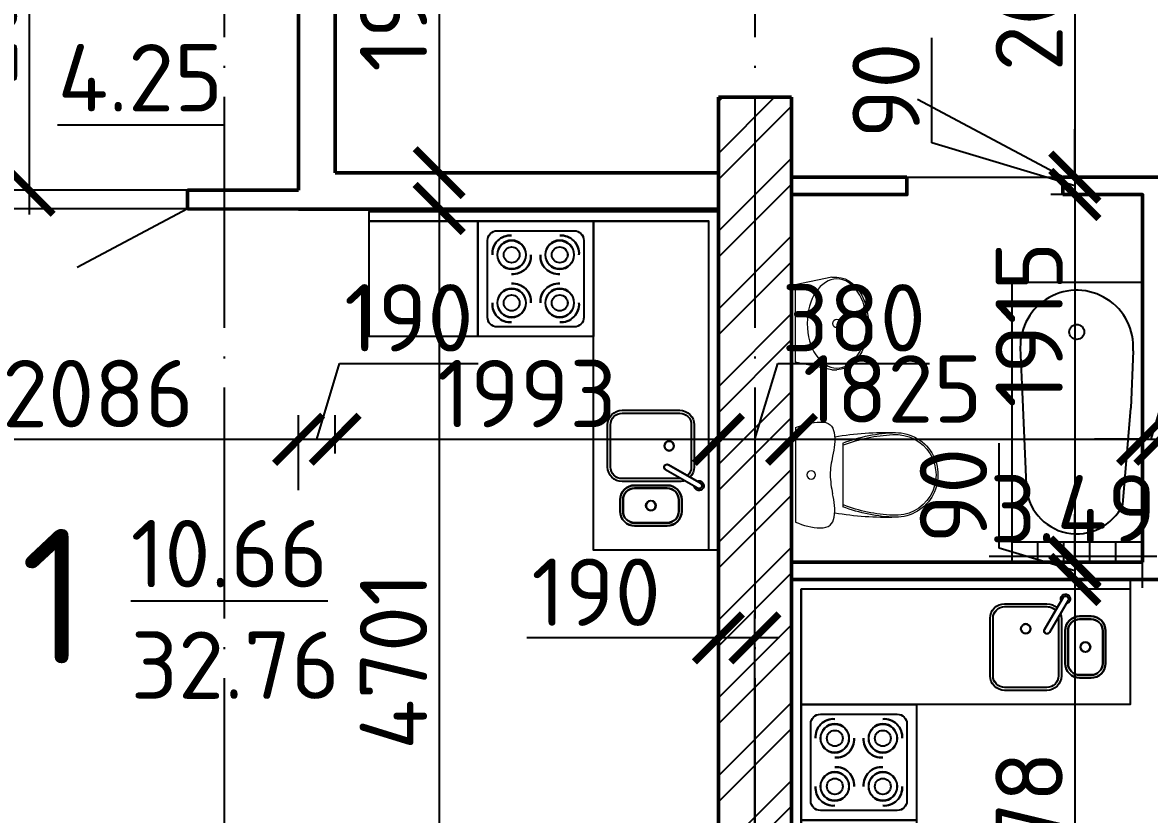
# Model space of a CAD drawing. Header units: millimetres. Extents: x -121275 to -95372, y 16759 to 40426.
# Drawn here: x -118005.8 to -117947.2, y 39368.8 to 39410 of the extents above; entities that cross this region are included whole.
import ezdxf

# ---------------------------------------------------------------- set-up
doc = ezdxf.new("R2010")
doc.units = ezdxf.units.MM
doc.header["$LTSCALE"] = 0.5
doc.linetypes.add('ACAD_ISO04W100', pattern=[30, 24, -3, 0, -3])
for name, color, linetype in [('kuhnja', 190, 'Continuous'), ('оси', 7, 'ACAD_ISO04W100'), ('размеры', 7, 'Continuous'), ('тонкие', 7, 'Continuous')]:
    doc.layers.add(name, color=color, linetype=linetype)
for name, color, linetype, lineweight in [('построения', 6, 'Continuous', 25), ('Сантехника', 255, 'Continuous', 15), ('ТОЛСТЫЕ3', 7, 'Continuous', 50), ('ТОНКИЕе', 7, 'Continuous', 25)]:
    doc.layers.add(name, color=color, linetype=linetype, lineweight=lineweight)
doc.styles.add('Наклонный', font='isocpeur.ttf', dxfattribs={"height": 3.5})
doc.dimstyles.new('СТРОИТЕЛЬНЫЙ', dxfattribs={"dimtxt": 3.5, "dimasz": 2.5, "dimexe": 1.25, "dimexo": 0.625, "dimtad": 1, "dimdec": 0, "dimlfac": 100, "dimdsep": 46, "dimtxsty": 'Наклонный', "dimblk1": 'ARCHTICK', "dimblk2": 'ARCHTICK', "dimsah": 1, "dimcen": 0, "dimdle": 1.25, "dimadec": 0, "dimazin": 0, "dimtfac": 0.75, "dimtdec": 0, "dimtmove": 0, "dimatfit": 3, "dimldrblk": 'ARCHTICK', "dimfxl": 1, "dimtolj": 1, "dimtzin": 0, "dimarcsym": 0})

# ---------------------------------------------------------------- blocks, each defined once
blk = doc.blocks.new('_ArchTick')
at = {"color": 0, "linetype": 'ByBlock', "const_width": 0.15}
blk.add_lwpolyline([(-0.5, -0.5), (0.5, 0.5)], dxfattribs=at)
blk = doc.blocks.new('*D940')
at = {"layer": 'Defpoints', "color": 0, "transparency": 16777216}
for p in [(-117843.387, 39369.834), (-117967.687, 39368.634), (-117843.387, 39325.391)]:
    blk.add_point(p, dxfattribs=at)
at = {"layer": 'размеры', "color": 0, "lineweight": -2, "transparency": 16777216}
for p, q in [((-117843.387, 39369.209), (-117843.387, 39324.141)), ((-117967.687, 39368.009), (-117967.687, 39324.141)), ((-117968.937, 39325.391), (-117842.137, 39325.391))]:
    blk.add_line(p, q, dxfattribs=at)
at = {"layer": 'размеры', "color": 0, "lineweight": -2, "transparency": 16777216, "xscale": 2.5, "yscale": 2.5, "zscale": 2.5, "rotation": 180}
blk.add_blockref('_ArchTick', (-117967.687, 39325.391), dxfattribs=at)
at = {"layer": 'размеры', "color": 0, "lineweight": -2, "transparency": 16777216, "xscale": 2.5, "yscale": 2.5, "zscale": 2.5}
blk.add_blockref('_ArchTick', (-117843.387, 39325.391), dxfattribs=at)
at = {"layer": 'размеры', "color": 0, "transparency": 16777216, "insert": (-117905.537, 39327.766), "char_height": 3.5, "attachment_point": 5, "style": 'Наклонный'}
blk.add_mtext('\\A1;12430', dxfattribs=at)
blk = doc.blocks.new('*D977')
at = {"layer": 'Defpoints', "color": 0, "transparency": 16777216}
for p in [(-117969.587, 39387.699), (-117969.587, 39378.012), (-117967.687, 39352.025)]:
    blk.add_point(p, dxfattribs=at)
at = {"layer": 'размеры', "color": 0, "lineweight": -2, "transparency": 16777216}
for p, q in [((-117969.587, 39387.074), (-117969.587, 39376.762)), ((-117967.687, 39352.65), (-117967.687, 39379.262)), ((-117969.587, 39378.012), (-117979.546, 39378.012)), ((-117966.437, 39378.012), (-117969.587, 39378.012))]:
    blk.add_line(p, q, dxfattribs=at)
at = {"layer": 'размеры', "color": 0, "lineweight": -2, "transparency": 16777216, "xscale": 2.5, "yscale": 2.5, "zscale": 2.5, "rotation": 180}
blk.add_blockref('_ArchTick', (-117969.587, 39378.012), dxfattribs=at)
at = {"layer": 'размеры', "color": 0, "lineweight": -2, "transparency": 16777216, "xscale": 2.5, "yscale": 2.5, "zscale": 2.5}
blk.add_blockref('_ArchTick', (-117967.687, 39378.012), dxfattribs=at)
at = {"layer": 'размеры', "color": 0, "transparency": 16777216, "insert": (-117975.946, 39380.387), "char_height": 3.5, "attachment_point": 5, "style": 'Наклонный'}
blk.add_mtext('\\A1;190', dxfattribs=at)
blk = doc.blocks.new('A$C010B7E6C')
at = {"layer": 'Сантехника'}
for p, q in [((738.7, 520.7), (738.7, 29.3)), ((493.7, 440.5), (493.7, 109.6))]:
    blk.add_line(p, q, dxfattribs=at)
blk.add_circle((657.8, 275), 21.7, dxfattribs=at)
for centre, radius, start, end in [((218.7, 275), 220, 85.79897, 274.20103), ((218.7, 275), 210, 85.79897, 274.20103), ((266.3, -1145.5), 1641.2, 80.55729, 91.66188), ((196.2, -339.2), 834.5, 69.11151, 88.45313), ((196.1, -339.3), 824.6, 69.11242, 87.36208), ((196.1, 889.3), 824.6, 272.63792, 290.88758), ((196.2, 889.2), 834.5, 271.54687, 290.88849), ((266.3, 1695.5), 1641.2, 268.33812, 279.44271)]:
    blk.add_arc(centre, radius, start, end, dxfattribs=at)
for points in [[(738.7, 520.7), (608.7, 550), (558.7, 536.1), (538.7, 495), (546.7, 372.7)], [(546.7, 372.7), (558.7, 275), (546.5, 177.3)], [(738.7, 29.3), (608.7, 0), (558.7, 14), (538.7, 55), (546.5, 177.3)]]:
    blk.add_spline(points, degree=3, dxfattribs=at)
blk = doc.blocks.new('A$C456D3840')
at = {"layer": 'Сантехника'}
for p, q in [((189.3, 480), (162.4, 480)), ((189.3, 480), (379.3, 440.1)), ((379.3, 39.9), (379.3, 440.1)), ((189.3, 0), (162.4, 0)), ((189.3, 0), (379.3, 39.9))]:
    blk.add_line(p, q, dxfattribs=at)
blk.add_circle((162.4, 240), 21.7, dxfattribs=at)
at = {"layer": 'Сантехника', "extrusion": (0, 0, -1)}
blk.add_ellipse((162.4, 240), major_axis=(0, -240), ratio=0.679586, start_param=0, end_param=3.141593, dxfattribs=at)
blk.add_ellipse((162.4, 240), major_axis=(0, -231.3), ratio=0.667472, dxfattribs=at)
blk = doc.blocks.new('16')
at = {"layer": 'kuhnja', "color": 6, "linetype": 'Continuous'}
for p, q in [((1575830.7, -196148.4), (1574070.6, -196148.4)), ((1574070.6, -196148.4), (1574070.6, -196798.4)), ((1574070.6, -196198.4), (1575780.7, -196198.4)), ((1575780.7, -197964.6), (1575780.7, -196198.4)), ((1575830.7, -197964.6), (1575830.7, -196148.4)), ((1574070.6, -196798.4), (1575180.7, -196798.4)), ((1575180.7, -196798.4), (1575180.7, -197964.6)), ((1575180.7, -197964.6), (1575830.7, -197964.6))]:
    blk.add_line(p, q, dxfattribs=at)
at = {"layer": 'kuhnja', "color": 6}
for p, q in [((1574393.2, -196256.9), (1574489.2, -196423.2)), ((1574419.2, -196241.9), (1574515.2, -196408.2))]:
    blk.add_line(p, q, dxfattribs=at)
at = {"layer": 'kuhnja', "color": 6, "ltscale": 600}
for p, q in [((1575180.7, -196798.4), (1575180.7, -197398.4)), ((1575780.7, -196798.4), (1575180.7, -196798.4)), ((1575780.7, -197398.4), (1575780.7, -196798.4)), ((1575230.7, -196898.4), (1575230.7, -197298.4)), ((1575680.7, -196848.4), (1575280.7, -196848.4)), ((1575730.7, -197298.4), (1575730.7, -196898.4)), ((1575280.7, -197348.4), (1575680.7, -197348.4)), ((1575180.7, -197398.4), (1575780.7, -197398.4))]:
    blk.add_line(p, q, dxfattribs=at)
at = {"layer": 'kuhnja', "color": 6}
for points in [[(1574502.9, -196724.4), (1574722.9, -196724.4, 0.414214), (1574797.9, -196649.4), (1574797.9, -196349.4, 0.414214), (1574722.9, -196274.4), (1574502.9, -196274.4, 0.19677), (1574450.3, -196295.9)], [(1574502.9, -196709.4), (1574722.9, -196709.4, 0.414214), (1574782.9, -196649.4), (1574782.9, -196349.4, 0.414214), (1574722.9, -196289.4), (1574502.9, -196289.4, 0.213804), (1574458.2, -196309.5)], [(1574432.2, -196324.5, 0.084828), (1574427.9, -196349.4), (1574427.9, -196649.4, 0.414214), (1574502.9, -196724.4)], [(1574443.2, -196343.6, 0.024245), (1574442.9, -196349.4), (1574442.9, -196649.4, 0.414214), (1574502.9, -196709.4)]]:
    blk.add_lwpolyline(points, format="xyb", dxfattribs=at)
for points in [[(1574272.9, -196339.4), (1574332.9, -196339.4, -0.414214), (1574407.9, -196414.4), (1574407.9, -196584.4, -0.414214), (1574332.9, -196659.4), (1574272.9, -196659.4, -0.414214), (1574197.9, -196584.4), (1574197.9, -196414.4, -0.414214)], [(1574272.9, -196354.4), (1574332.9, -196354.4, -0.414214), (1574392.9, -196414.4), (1574392.9, -196584.4, -0.414214), (1574332.9, -196644.4), (1574272.9, -196644.4, -0.414214), (1574212.9, -196584.4), (1574212.9, -196414.4, -0.414214)]]:
    blk.add_lwpolyline(points, format="xyb", close=True, dxfattribs=at)
for centre in [(1574612.9, -196404.4), (1574302.9, -196499.4)]:
    blk.add_circle(centre, 25, dxfattribs=at)
at = {"layer": 'kuhnja', "color": 6, "ltscale": 600}
for centre in [(1575355.7, -196973.4), (1575605.7, -196973.4), (1575355.7, -197223.4), (1575605.7, -197223.4)]:
    blk.add_circle(centre, 75, dxfattribs=at)
at = {"layer": 'kuhnja', "color": 6}
for centre, radius, start, end in [((1574406.2, -196249.4), 25, 336.8699, 263.1301), ((1574406.2, -196249.4), 15, 30, 210), ((1574502.2, -196415.7), 15, 210, 30)]:
    blk.add_arc(centre, radius, start, end, dxfattribs=at)
at = {"layer": 'kuhnja', "color": 6, "ltscale": 600}
for centre, radius, start, end in [((1575280.7, -196898.4), 50, 90, 180), ((1575348.4, -196966.1), 93, 85.49745, 184.50255), ((1575355.7, -196973.4), 73.8, 0, 180), ((1575605.7, -196973.4), 73.8, 0, 180), ((1575613, -196966.1), 93, 355.49745, 94.50255), ((1575680.7, -196898.4), 50, 0, 90), ((1575355.7, -196973.4), 41.3, 0, 180), ((1575605.7, -196973.4), 41.3, 0, 180), ((1575355.7, -196973.4), 73.8, 180, 0), ((1575355.7, -196973.4), 41.3, 180, 0), ((1575363, -196980.7), 93, 265.49745, 4.50255), ((1575598.4, -196980.7), 93, 175.49745, 274.50255), ((1575605.7, -196973.4), 73.8, 180, 0), ((1575605.7, -196973.4), 41.3, 180, 0), ((1575363, -197216.1), 93, 355.49745, 94.50255), ((1575598.4, -197216.1), 93, 85.49745, 184.50255), ((1575355.7, -197223.4), 73.8, 0, 180), ((1575355.7, -197223.4), 41.3, 0, 180), ((1575605.7, -197223.4), 73.8, 0, 180), ((1575605.7, -197223.4), 41.3, 0, 180), ((1575348.4, -197230.7), 93, 175.49745, 274.50255), ((1575355.7, -197223.4), 73.8, 180, 0), ((1575355.7, -197223.4), 41.3, 180, 0), ((1575605.7, -197223.4), 73.8, 180, 0), ((1575605.7, -197223.4), 41.3, 180, 0), ((1575613, -197230.7), 93, 265.49745, 4.50255), ((1575280.7, -197298.4), 50, 180, 270), ((1575680.7, -197298.4), 50, 270, 0)]:
    blk.add_arc(centre, radius, start, end, dxfattribs=at)
blk = doc.blocks.new('*D960')
at = {"layer": 'Defpoints', "color": 0, "transparency": 16777216}
for p in [(-117991.413, 39388.329), (-117991.413, 39386.97), (-118012.273, 39386.054)]:
    blk.add_point(p, dxfattribs=at)
at = {"layer": 'размеры', "color": 0, "lineweight": -2, "transparency": 16777216}
for p, q in [((-118012.273, 39386.679), (-118012.273, 39389.579)), ((-117991.413, 39387.595), (-117991.413, 39389.579)), ((-118013.523, 39388.329), (-117990.163, 39388.329))]:
    blk.add_line(p, q, dxfattribs=at)
at = {"layer": 'размеры', "color": 0, "lineweight": -2, "transparency": 16777216, "xscale": 2.5, "yscale": 2.5, "zscale": 2.5, "rotation": 180}
blk.add_blockref('_ArchTick', (-118012.273, 39388.329), dxfattribs=at)
at = {"layer": 'размеры', "color": 0, "lineweight": -2, "transparency": 16777216, "xscale": 2.5, "yscale": 2.5, "zscale": 2.5}
blk.add_blockref('_ArchTick', (-117991.413, 39388.329), dxfattribs=at)
at = {"layer": 'размеры', "color": 0, "transparency": 16777216, "insert": (-118001.843, 39390.704), "char_height": 3.5, "attachment_point": 5, "style": 'Наклонный'}
blk.add_mtext('\\A1;2086', dxfattribs=at)
blk = doc.blocks.new('*D961')
at = {"layer": 'Defpoints', "color": 0, "transparency": 16777216}
for p in [(-117989.513, 39388.329), (-117989.513, 39386.97), (-117991.413, 39385.07)]:
    blk.add_point(p, dxfattribs=at)
at = {"layer": 'размеры', "color": 0, "lineweight": -2, "transparency": 16777216}
for p, q in [((-117990.463, 39388.329), (-117989.282, 39392.266)), ((-117989.282, 39392.266), (-117982.082, 39392.266)), ((-117991.413, 39385.695), (-117991.413, 39389.579)), ((-117989.513, 39387.595), (-117989.513, 39389.579)), ((-117992.663, 39388.329), (-117988.263, 39388.329))]:
    blk.add_line(p, q, dxfattribs=at)
at = {"layer": 'размеры', "color": 0, "lineweight": -2, "transparency": 16777216, "xscale": 2.5, "yscale": 2.5, "zscale": 2.5, "rotation": 180}
blk.add_blockref('_ArchTick', (-117991.413, 39388.329), dxfattribs=at)
at = {"layer": 'размеры', "color": 0, "lineweight": -2, "transparency": 16777216, "xscale": 2.5, "yscale": 2.5, "zscale": 2.5}
blk.add_blockref('_ArchTick', (-117989.513, 39388.329), dxfattribs=at)
at = {"layer": 'размеры', "color": 0, "transparency": 16777216, "insert": (-117985.682, 39394.641), "char_height": 3.5, "attachment_point": 5, "style": 'Наклонный'}
blk.add_mtext('\\A1;190', dxfattribs=at)
blk = doc.blocks.new('*D962')
at = {"layer": 'Defpoints', "color": 0, "transparency": 16777216}
for p in [(-117969.587, 39388.329), (-117989.513, 39386.97), (-117969.587, 39386.97)]:
    blk.add_point(p, dxfattribs=at)
at = {"layer": 'размеры', "color": 0, "lineweight": -2, "transparency": 16777216}
for p, q in [((-117989.513, 39387.595), (-117989.513, 39389.579)), ((-117969.587, 39387.595), (-117969.587, 39389.579)), ((-117990.763, 39388.329), (-117968.337, 39388.329))]:
    blk.add_line(p, q, dxfattribs=at)
at = {"layer": 'размеры', "color": 0, "lineweight": -2, "transparency": 16777216, "xscale": 2.5, "yscale": 2.5, "zscale": 2.5, "rotation": 180}
blk.add_blockref('_ArchTick', (-117989.513, 39388.329), dxfattribs=at)
at = {"layer": 'размеры', "color": 0, "lineweight": -2, "transparency": 16777216, "xscale": 2.5, "yscale": 2.5, "zscale": 2.5}
blk.add_blockref('_ArchTick', (-117969.587, 39388.329), dxfattribs=at)
at = {"layer": 'размеры', "color": 0, "transparency": 16777216, "insert": (-117979.55, 39390.704), "char_height": 3.5, "attachment_point": 5, "style": 'Наклонный'}
blk.add_mtext('\\A1;1993', dxfattribs=at)
blk = doc.blocks.new('*D1018')
at = {"layer": 'Defpoints', "color": 0, "transparency": 16777216}
for p in [(-117991.413, 39422.125), (-118005.416, 39401.264), (-117991.413, 39401.264)]:
    blk.add_point(p, dxfattribs=at)
at = {"layer": 'размеры', "color": 0, "lineweight": -2, "transparency": 16777216}
for p, q in [((-118005.416, 39423.375), (-118005.416, 39400.014)), ((-117992.038, 39422.125), (-118006.666, 39422.125)), ((-117992.038, 39401.264), (-118006.666, 39401.264))]:
    blk.add_line(p, q, dxfattribs=at)
at = {"layer": 'размеры', "color": 0, "lineweight": -2, "transparency": 16777216, "xscale": 2.5, "yscale": 2.5, "zscale": 2.5}
for p, rotation in [((-118005.416, 39422.125), 90), ((-118005.416, 39401.264), 270)]:
    blk.add_blockref('_ArchTick', p, dxfattribs=dict(at, rotation=rotation))
at = {"layer": 'размеры', "color": 0, "transparency": 16777216, "insert": (-118007.791, 39411.694), "char_height": 3.5, "attachment_point": 5, "rotation": 90, "style": 'Наклонный'}
blk.add_mtext('\\A1;2086', dxfattribs=at)
blk = doc.blocks.new('*D966')
at = {"layer": 'Defpoints', "color": 0, "transparency": 16777216}
for p in [(-118011.225, 39400.316), (-118011.225, 39353.305), (-117984.104, 39353.305)]:
    blk.add_point(p, dxfattribs=at)
at = {"layer": 'размеры', "color": 0, "lineweight": -2, "transparency": 16777216}
for p, q in [((-117984.104, 39401.566), (-117984.104, 39352.055)), ((-118010.6, 39400.316), (-117982.854, 39400.316)), ((-118010.6, 39353.305), (-117982.854, 39353.305))]:
    blk.add_line(p, q, dxfattribs=at)
at = {"layer": 'размеры', "color": 0, "lineweight": -2, "transparency": 16777216, "xscale": 2.5, "yscale": 2.5, "zscale": 2.5}
for p, rotation in [((-117984.104, 39400.316), 90), ((-117984.104, 39353.305), 270)]:
    blk.add_blockref('_ArchTick', p, dxfattribs=dict(at, rotation=rotation))
at = {"layer": 'размеры', "color": 0, "transparency": 16777216, "insert": (-117986.479, 39376.81), "char_height": 3.5, "attachment_point": 5, "rotation": 90, "style": 'Наклонный'}
blk.add_mtext('\\A1;4701', dxfattribs=at)
blk = doc.blocks.new('*D967')
at = {"layer": 'Defpoints', "color": 0, "transparency": 16777216}
for p in [(-117978.709, 39422.125), (-117984.104, 39402.18), (-117978.709, 39402.18)]:
    blk.add_point(p, dxfattribs=at)
at = {"layer": 'размеры', "color": 0, "lineweight": -2, "transparency": 16777216}
for p, q in [((-117984.104, 39423.375), (-117984.104, 39400.93)), ((-117979.334, 39422.125), (-117985.354, 39422.125)), ((-117979.334, 39402.18), (-117985.354, 39402.18))]:
    blk.add_line(p, q, dxfattribs=at)
at = {"layer": 'размеры', "color": 0, "lineweight": -2, "transparency": 16777216, "xscale": 2.5, "yscale": 2.5, "zscale": 2.5}
for p, rotation in [((-117984.104, 39422.125), 90), ((-117984.104, 39402.18), 270)]:
    blk.add_blockref('_ArchTick', p, dxfattribs=dict(at, rotation=rotation))
at = {"layer": 'размеры', "color": 0, "transparency": 16777216, "insert": (-117986.479, 39412.152), "char_height": 3.5, "attachment_point": 5, "rotation": 90, "style": 'Наклонный'}
blk.add_mtext('\\A1;1995', dxfattribs=at)
blk = doc.blocks.new('*D1021')
at = {"layer": 'Defpoints', "color": 0, "transparency": 16777216}
for p in [(-117965.787, 39388.329), (-117969.587, 39386.97), (-117965.787, 39379.995)]:
    blk.add_point(p, dxfattribs=at)
at = {"layer": 'размеры', "color": 0, "lineweight": -2, "transparency": 16777216}
for p, q in [((-117967.687, 39388.329), (-117966.506, 39392.266)), ((-117966.506, 39392.266), (-117958.606, 39392.266)), ((-117969.587, 39387.595), (-117969.587, 39389.579)), ((-117965.787, 39380.62), (-117965.787, 39389.579)), ((-117970.837, 39388.329), (-117964.537, 39388.329))]:
    blk.add_line(p, q, dxfattribs=at)
at = {"layer": 'размеры', "color": 0, "lineweight": -2, "transparency": 16777216, "xscale": 2.5, "yscale": 2.5, "zscale": 2.5, "rotation": 180}
blk.add_blockref('_ArchTick', (-117969.587, 39388.329), dxfattribs=at)
at = {"layer": 'размеры', "color": 0, "lineweight": -2, "transparency": 16777216, "xscale": 2.5, "yscale": 2.5, "zscale": 2.5}
blk.add_blockref('_ArchTick', (-117965.787, 39388.329), dxfattribs=at)
at = {"layer": 'размеры', "color": 0, "transparency": 16777216, "insert": (-117962.556, 39394.641), "char_height": 3.5, "attachment_point": 5, "style": 'Наклонный'}
blk.add_mtext('\\A1;380', dxfattribs=at)
blk = doc.blocks.new('*D1022')
at = {"layer": 'Defpoints', "color": 0, "transparency": 16777216}
for p in [(-117947.536, 39388.329), (-117965.787, 39379.995), (-117947.536, 39379.995)]:
    blk.add_point(p, dxfattribs=at)
at = {"layer": 'размеры', "color": 0, "lineweight": -2, "transparency": 16777216}
for p, q in [((-117965.787, 39380.62), (-117965.787, 39389.579)), ((-117947.536, 39380.62), (-117947.536, 39389.579)), ((-117967.037, 39388.329), (-117946.286, 39388.329))]:
    blk.add_line(p, q, dxfattribs=at)
at = {"layer": 'размеры', "color": 0, "lineweight": -2, "transparency": 16777216, "xscale": 2.5, "yscale": 2.5, "zscale": 2.5, "rotation": 180}
blk.add_blockref('_ArchTick', (-117965.787, 39388.329), dxfattribs=at)
at = {"layer": 'размеры', "color": 0, "lineweight": -2, "transparency": 16777216, "xscale": 2.5, "yscale": 2.5, "zscale": 2.5}
blk.add_blockref('_ArchTick', (-117947.536, 39388.329), dxfattribs=at)
at = {"layer": 'размеры', "color": 0, "transparency": 16777216, "insert": (-117960.527, 39390.947), "char_height": 3.5, "attachment_point": 5, "style": 'Наклонный'}
blk.add_mtext('\\A1;1825', dxfattribs=at)
blk = doc.blocks.new('*D1023')
at = {"layer": 'Defpoints', "color": 0, "transparency": 16777216}
for p in [(-117946.636, 39388.329), (-117947.536, 39379.995), (-117946.636, 39379.995)]:
    blk.add_point(p, dxfattribs=at)
at = {"layer": 'размеры', "color": 0, "lineweight": -2, "transparency": 16777216}
for p, q in [((-117947.086, 39388.329), (-117945.905, 39392.266)), ((-117945.905, 39392.266), (-117940.455, 39392.266)), ((-117947.536, 39380.62), (-117947.536, 39389.579)), ((-117946.636, 39380.62), (-117946.636, 39389.579)), ((-117947.536, 39388.329), (-117950.036, 39388.329)), ((-117947.536, 39388.329), (-117946.636, 39388.329)), ((-117947.536, 39388.329), (-117946.636, 39388.329)), ((-117946.636, 39388.329), (-117944.136, 39388.329))]:
    blk.add_line(p, q, dxfattribs=at)
at = {"layer": 'размеры', "color": 0, "lineweight": -2, "transparency": 16777216, "xscale": 2.5, "yscale": 2.5, "zscale": 2.5}
blk.add_blockref('_ArchTick', (-117947.536, 39388.329), dxfattribs=at)
at = {"layer": 'размеры', "color": 0, "lineweight": -2, "transparency": 16777216, "xscale": 2.5, "yscale": 2.5, "zscale": 2.5, "rotation": 180}
blk.add_blockref('_ArchTick', (-117946.636, 39388.329), dxfattribs=at)
at = {"layer": 'размеры', "color": 0, "transparency": 16777216, "insert": (-117943.18, 39394.641), "char_height": 3.5, "attachment_point": 5, "style": 'Наклонный'}
blk.add_mtext('\\A1;90', dxfattribs=at)
blk = doc.blocks.new('*D1024')
at = {"layer": 'Defpoints', "color": 0, "transparency": 16777216}
for p in [(-117925.536, 39388.329), (-117946.636, 39379.946), (-117925.536, 39379.995)]:
    blk.add_point(p, dxfattribs=at)
at = {"layer": 'размеры', "color": 0, "lineweight": -2, "transparency": 16777216}
for p, q in [((-117946.636, 39380.571), (-117946.636, 39389.579)), ((-117925.536, 39380.62), (-117925.536, 39389.579)), ((-117947.886, 39388.329), (-117924.286, 39388.329))]:
    blk.add_line(p, q, dxfattribs=at)
at = {"layer": 'размеры', "color": 0, "lineweight": -2, "transparency": 16777216, "xscale": 2.5, "yscale": 2.5, "zscale": 2.5, "rotation": 180}
blk.add_blockref('_ArchTick', (-117946.636, 39388.329), dxfattribs=at)
at = {"layer": 'размеры', "color": 0, "lineweight": -2, "transparency": 16777216, "xscale": 2.5, "yscale": 2.5, "zscale": 2.5}
blk.add_blockref('_ArchTick', (-117925.536, 39388.329), dxfattribs=at)
at = {"layer": 'размеры', "color": 0, "transparency": 16777216, "insert": (-117936.086, 39390.704), "char_height": 3.5, "attachment_point": 5, "style": 'Наклонный'}
blk.add_mtext('\\A1;2110', dxfattribs=at)
blk = doc.blocks.new('*D1029')
at = {"layer": 'Defpoints', "color": 0, "transparency": 16777216}
for p in [(-117965.787, 39422.125), (-117965.787, 39401.947), (-117951.057, 39401.947)]:
    blk.add_point(p, dxfattribs=at)
at = {"layer": 'размеры', "color": 0, "lineweight": -2, "transparency": 16777216}
for p, q in [((-117951.057, 39423.375), (-117951.057, 39400.697)), ((-117965.162, 39422.125), (-117949.807, 39422.125)), ((-117965.162, 39401.947), (-117949.807, 39401.947))]:
    blk.add_line(p, q, dxfattribs=at)
at = {"layer": 'размеры', "color": 0, "lineweight": -2, "transparency": 16777216, "xscale": 2.5, "yscale": 2.5, "zscale": 2.5}
for p, rotation in [((-117951.057, 39422.125), 90), ((-117951.057, 39401.947), 270)]:
    blk.add_blockref('_ArchTick', p, dxfattribs=dict(at, rotation=rotation))
at = {"layer": 'размеры', "color": 0, "transparency": 16777216, "insert": (-117953.432, 39412.036), "char_height": 3.5, "attachment_point": 5, "rotation": 90, "style": 'Наклонный'}
blk.add_mtext('\\A1;2018', dxfattribs=at)
blk = doc.blocks.new('*D1030')
at = {"layer": 'Defpoints', "color": 0, "transparency": 16777216}
for p in [(-117965.787, 39401.947), (-117951.057, 39401.047), (-117951.057, 39401.047)]:
    blk.add_point(p, dxfattribs=at)
at = {"layer": 'размеры', "color": 0, "lineweight": -2, "transparency": 16777216}
for p, q in [((-117958.495, 39403.729), (-117958.495, 39409.179)), ((-117951.057, 39401.947), (-117951.057, 39404.447)), ((-117951.057, 39401.497), (-117958.495, 39403.729)), ((-117965.162, 39401.947), (-117949.807, 39401.947)), ((-117951.057, 39401.947), (-117951.057, 39401.047)), ((-117951.057, 39401.947), (-117951.057, 39401.047)), ((-117951.682, 39401.047), (-117952.307, 39401.047)), ((-117951.057, 39401.047), (-117951.057, 39398.547))]:
    blk.add_line(p, q, dxfattribs=at)
at = {"layer": 'размеры', "color": 0, "lineweight": -2, "transparency": 16777216, "xscale": 2.5, "yscale": 2.5, "zscale": 2.5}
for p, rotation in [((-117951.057, 39401.947), 270), ((-117951.057, 39401.047), 90)]:
    blk.add_blockref('_ArchTick', p, dxfattribs=dict(at, rotation=rotation))
at = {"layer": 'размеры', "color": 0, "transparency": 16777216, "insert": (-117960.87, 39406.454), "char_height": 3.5, "attachment_point": 5, "rotation": 90, "style": 'Наклонный'}
blk.add_mtext('\\A1;90', dxfattribs=at)
blk = doc.blocks.new('*D1031')
at = {"layer": 'Defpoints', "color": 0, "transparency": 16777216}
for p in [(-117951.057, 39401.047), (-117951.057, 39381.898), (-117950.957, 39381.898)]:
    blk.add_point(p, dxfattribs=at)
at = {"layer": 'размеры', "color": 0, "lineweight": -2, "transparency": 16777216}
for p, q in [((-117951.057, 39402.297), (-117951.057, 39380.648)), ((-117951.682, 39401.047), (-117952.307, 39401.047)), ((-117951.582, 39381.898), (-117952.307, 39381.898))]:
    blk.add_line(p, q, dxfattribs=at)
at = {"layer": 'размеры', "color": 0, "lineweight": -2, "transparency": 16777216, "xscale": 2.5, "yscale": 2.5, "zscale": 2.5}
for p, rotation in [((-117951.057, 39401.047), 90), ((-117951.057, 39381.898), 270)]:
    blk.add_blockref('_ArchTick', p, dxfattribs=dict(at, rotation=rotation))
at = {"layer": 'размеры', "color": 0, "transparency": 16777216, "insert": (-117953.432, 39394.284), "char_height": 3.5, "attachment_point": 5, "rotation": 90, "style": 'Наклонный'}
blk.add_mtext('\\A1;1915', dxfattribs=at)
blk = doc.blocks.new('*D1032')
at = {"layer": 'Defpoints', "color": 0, "transparency": 16777216}
for p in [(-117950.282, 39381.947), (-117951.057, 39381.047), (-117951.057, 39381.047)]:
    blk.add_point(p, dxfattribs=at)
at = {"layer": 'размеры', "color": 0, "lineweight": -2, "transparency": 16777216}
for p, q in [((-117954.995, 39382.679), (-117954.995, 39388.129)), ((-117951.057, 39381.947), (-117951.057, 39384.447)), ((-117951.057, 39381.497), (-117954.995, 39382.679)), ((-117950.907, 39381.947), (-117952.307, 39381.947)), ((-117951.057, 39381.947), (-117951.057, 39381.047)), ((-117951.057, 39381.947), (-117951.057, 39381.047)), ((-117951.682, 39381.047), (-117952.307, 39381.047)), ((-117951.057, 39381.047), (-117951.057, 39378.547))]:
    blk.add_line(p, q, dxfattribs=at)
at = {"layer": 'размеры', "color": 0, "lineweight": -2, "transparency": 16777216, "xscale": 2.5, "yscale": 2.5, "zscale": 2.5}
for p, rotation in [((-117951.057, 39381.947), 270), ((-117951.057, 39381.047), 90)]:
    blk.add_blockref('_ArchTick', p, dxfattribs=dict(at, rotation=rotation))
at = {"layer": 'размеры', "color": 0, "transparency": 16777216, "insert": (-117957.37, 39385.404), "char_height": 3.5, "attachment_point": 5, "rotation": 90, "style": 'Наклонный'}
blk.add_mtext('\\A1;90', dxfattribs=at)
blk = doc.blocks.new('*D1033')
at = {"layer": 'Defpoints', "color": 0, "transparency": 16777216}
for p in [(-117951.057, 39381.047), (-117951.057, 39353.264), (-117947.93, 39353.264)]:
    blk.add_point(p, dxfattribs=at)
at = {"layer": 'размеры', "color": 0, "lineweight": -2, "transparency": 16777216}
for p, q in [((-117951.057, 39382.297), (-117951.057, 39352.014)), ((-117951.682, 39381.047), (-117952.307, 39381.047)), ((-117948.555, 39353.264), (-117952.307, 39353.264))]:
    blk.add_line(p, q, dxfattribs=at)
at = {"layer": 'размеры', "color": 0, "lineweight": -2, "transparency": 16777216, "xscale": 2.5, "yscale": 2.5, "zscale": 2.5}
for p, rotation in [((-117951.057, 39381.047), 90), ((-117951.057, 39353.264), 270)]:
    blk.add_blockref('_ArchTick', p, dxfattribs=dict(at, rotation=rotation))
at = {"layer": 'размеры', "color": 0, "transparency": 16777216, "insert": (-117953.432, 39367.156), "char_height": 3.5, "attachment_point": 5, "rotation": 90, "style": 'Наклонный'}
blk.add_mtext('\\A1;2778', dxfattribs=at)

msp = doc.modelspace()

# ---------------------------------------------------------------- hatches: boundary and pattern name
at = {"layer": 'тонкие', "transparency": 33554687}
h = msp.add_hatch(dxfattribs=at)
h.set_pattern_fill('ANSI32', scale=0.3)
h.set_pattern_definition([(45, (2097.6295, 1014.2258), (-2.02055763, 2.02055763), []), (45, (2098.9765, 1014.2258), (-2.02055763, 2.02055763), [])])
h.paths.add_polyline_path([(-117869.143, 39352.025), (-117877.905, 39352.025), (-117877.905, 39349.425), (-117869.143, 39349.425)])
h.paths.add_polyline_path([(-117869.143, 39353.225), (-117872.424, 39353.225), (-117877.905, 39353.238), (-117877.905, 39352.025), (-117869.143, 39352.025)])
h.paths.add_polyline_path([(-117958.403, 39353.268), (-117965.787, 39353.271), (-117965.787, 39406.096), (-117967.687, 39406.096), (-117967.687, 39349.425), (-117958.403, 39349.43)])
h.paths.add_polyline_path([(-117967.687, 39406.096), (-117969.587, 39406.096), (-117969.587, 39353.272), (-117977.559, 39353.278), (-117977.559, 39349.425), (-117967.687, 39349.425)])
h.paths.add_polyline_path([(-117998.559, 39352.025), (-118014.787, 39352.025), (-118014.787, 39349.425), (-117998.559, 39349.425)])

# ---------------------------------------------------------------- linework, layer by layer
at = {"layer": 'оси', "color": 7}
for points in [[(-117995.287, 39542.025), (-117995.287, 39352.025)], [(-117967.687, 39542.025), (-117967.687, 39352.025)]]:
    msp.add_lwpolyline(points, dxfattribs=at)
at = {"layer": 'построения', "color": 7, "lineweight": 50}
for points in [[(-117969.587, 39406.096), (-117969.587, 39353.272)], [(-117965.787, 39353.272), (-117965.787, 39406.096)]]:
    msp.add_lwpolyline(points, dxfattribs=at)
at = {"layer": 'ТОЛСТЫЕ3', "color": 7}
for points in [[(-117965.787, 39406.096), (-117965.787, 39396.096)], [(-117965.787, 39401.947), (-117959.787, 39401.947)], [(-117965.787, 39401.947), (-117965.787, 39401.047), (-117959.787, 39401.047)], [(-117965.787, 39401.047), (-117959.787, 39401.047), (-117959.787, 39401.947)], [(-117951.687, 39401.947), (-117951.687, 39401.947), (-117951.687, 39401.047)], [(-117951.687, 39401.947), (-117946.636, 39401.947)], [(-117951.687, 39401.047), (-117947.536, 39401.047), (-117947.536, 39401.047), (-117947.536, 39381.947)], [(-117965.787, 39381.947), (-117947.536, 39381.947)], [(-117965.787, 39381.947), (-117965.787, 39381.047), (-117921.636, 39381.047)], [(-117947.536, 39381.947), (-117965.787, 39381.947)]]:
    msp.add_lwpolyline(points, dxfattribs=at)
at = {"layer": 'тонкие', "color": 7}
for p, q in [((-117947.582, 39396.478), (-117947.582, 39389.856)), ((-117948.026, 39392.929), (-117948.152, 39389.951)), ((-117953.799, 39390.799), (-117953.594, 39385.965)), ((-117948.569, 39384.937), (-117948.152, 39389.951)), ((-117947.582, 39382.978), (-117954.332, 39382.978)), ((-117952.982, 39381.898), (-117952.982, 39382.978)), ((-117951.632, 39381.898), (-117951.632, 39382.978)), ((-117950.282, 39381.898), (-117950.282, 39382.978)), ((-117948.932, 39381.898), (-117948.932, 39382.978))]:
    msp.add_line(p, q, dxfattribs=at)
msp.add_circle((-117950.957, 39393.909), 0.388, dxfattribs=at)
for centre, radius, start, end in [((-117950.957, 39393.133), 2.938, 356.00774, 181.04674), ((-117950.957, 39386.056), 2.638, 181.99613, 334.88084)]:
    msp.add_arc(centre, radius, start, end, dxfattribs=at)
at = {"layer": 'ТОНКИЕе', "color": 7, "lineweight": 50}
for points in [[(-117997.187, 39422.125), (-117991.413, 39422.125), (-117991.413, 39401.264)], [(-117989.513, 39402.18), (-117989.513, 39422.125)], [(-117965.787, 39406.096), (-117969.587, 39406.096)], [(-117989.513, 39402.18), (-117969.587, 39402.18)], [(-117991.413, 39401.264), (-117997.187, 39401.264)], [(-117997.187, 39400.307), (-117997.187, 39401.264)], [(-117997.187, 39400.307), (-117991.413, 39400.28), (-117989.513, 39400.28)], [(-117991.413, 39400.28), (-117991.413, 39400.28), (-117969.587, 39400.28)]]:
    msp.add_lwpolyline(points, dxfattribs=at)
at = {"layer": 'ТОНКИЕе', "color": 7}
for points in [[(-117959.231, 39406.006), (-117951.594, 39401.922)], [(-117997.187, 39400.307), (-118002.918, 39397.256)], [(-117947.582, 39381.898), (-117947.582, 39396.478), (-117954.332, 39396.478)], [(-117954.332, 39396.478), (-117954.332, 39381.898)], [(-117953.895, 39393.08), (-117953.799, 39390.799)], [(-117947.582, 39381.898), (-117954.332, 39381.898)]]:
    msp.add_lwpolyline(points, dxfattribs=at)
at = {"layer": 'ТОНКИЕе'}
for points in [[(-117969.587, 39382.565), (-117970.087, 39382.565), (-117970.087, 39399.665), (-117987.749, 39399.665), (-117987.749, 39400.165), (-117969.587, 39400.165), (-117969.587, 39382.565), (-117976.087, 39382.565), (-117976.087, 39399.665), (-117976.087, 39393.665), (-117987.749, 39393.665), (-117987.749, 39399.665), (-117982.087, 39399.665), (-117982.087, 39393.665)], [(-117948.186, 39381.047), (-117948.186, 39380.547), (-117965.287, 39380.547), (-117965.287, 39362.885), (-117965.787, 39362.885), (-117965.787, 39381.047), (-117948.186, 39381.047), (-117948.186, 39374.547), (-117965.287, 39374.547), (-117959.287, 39374.547), (-117959.287, 39362.885), (-117965.287, 39362.885), (-117965.287, 39368.547), (-117959.287, 39368.547)]]:
    msp.add_lwpolyline(points, dxfattribs=at)
for points in [[(-117981.587, 39394.665), (-117981.587, 39398.665, -0.198912), (-117981.44, 39399.019, -0.198912), (-117981.087, 39399.165, 0), (-117981.087, 39399.165), (-117977.087, 39399.165, -0.198912), (-117976.733, 39399.019, -0.198912), (-117976.587, 39398.665), (-117976.587, 39394.665, -0.198912), (-117976.733, 39394.312, -0.198912), (-117977.087, 39394.165), (-117981.087, 39394.165, -0.414214), (-117981.587, 39394.665, -1)], [(-117975.347, 39386.888), (-117975.347, 39389.088, -0.198912), (-117975.128, 39389.618, -0.198912), (-117974.597, 39389.838), (-117971.597, 39389.838, -0.198912), (-117971.067, 39389.618, -0.198912), (-117970.847, 39389.088), (-117970.847, 39386.888, -0.19677), (-117971.063, 39386.362, 2.386329), (-117971.063, 39386.362, -1)], [(-117975.197, 39386.888), (-117975.197, 39389.088, -0.198912), (-117975.021, 39389.512, -0.198912), (-117974.597, 39389.688), (-117971.597, 39389.688, -0.198912), (-117971.173, 39389.512, -0.198912), (-117970.997, 39389.088), (-117970.997, 39386.888, -0.105708), (-117971.05, 39386.642, -0.105708), (-117971.198, 39386.44, -2.231685)], [(-117972.335, 39386.75, -0.371241), (-117972.39, 39386.955, -0.346095), (-117972.185, 39387.01), (-117970.695, 39386.15), (-117970.522, 39386.05, -0.414214), (-117970.467, 39385.845, -0.414214), (-117970.672, 39385.79, 0), (-117970.845, 39385.89), (-117972.335, 39386.75)], [(-117971.348, 39386.18, -0.042338), (-117971.597, 39386.138), (-117974.597, 39386.138, -0.198912), (-117975.128, 39386.357, -0.198912), (-117975.347, 39386.888, -206164178550.226288)], [(-117971.539, 39386.291), (-117971.597, 39386.288), (-117974.597, 39386.288, -0.198912), (-117975.021, 39386.464, -0.198912), (-117975.197, 39386.888, -1)], [(-117973.947, 39385.938), (-117972.247, 39385.938, -0.198912), (-117971.717, 39385.718, -0.198912), (-117971.497, 39385.188), (-117971.497, 39384.588, -0.198912), (-117971.717, 39384.057, -0.198912), (-117972.247, 39383.838), (-117973.947, 39383.838, -0.198912), (-117974.478, 39384.057, -0.198912), (-117974.697, 39384.588), (-117974.697, 39385.188, -0.198912), (-117974.478, 39385.718, -0.198912), (-117973.947, 39385.938, -1)], [(-117973.947, 39385.788), (-117972.247, 39385.788, -0.198912), (-117971.823, 39385.612, -0.198912), (-117971.647, 39385.188), (-117971.647, 39384.588, -0.198912), (-117971.823, 39384.164, -0.198912), (-117972.247, 39383.988), (-117973.947, 39383.988, -0.198912), (-117974.371, 39384.164, -0.198912), (-117974.547, 39384.588), (-117974.547, 39385.188, -0.198912), (-117974.371, 39385.612, -0.198912), (-117973.947, 39385.788, -1)], [(-117970.695, 39386.15, -3), (-117970.845, 39385.89, 16.660254)], [(-117952.372, 39378.299, -0.371241), (-117952.577, 39378.244, -0.346095), (-117952.632, 39378.449), (-117951.771, 39379.939), (-117951.671, 39380.112, -0.414214), (-117951.466, 39380.167, -0.414214), (-117951.412, 39379.962, 0), (-117951.512, 39379.789), (-117952.372, 39378.299)], [(-117951.771, 39379.939, -3), (-117951.512, 39379.789, 16.660254)], [(-117952.509, 39375.287), (-117954.709, 39375.287, -0.198912), (-117955.24, 39375.507, -0.198912), (-117955.459, 39376.037), (-117955.459, 39379.037, -0.198912), (-117955.24, 39379.567, -0.198912), (-117954.709, 39379.787), (-117952.509, 39379.787, -0.19677), (-117951.983, 39379.572, 2.386329), (-117951.983, 39379.572, -1)], [(-117952.509, 39375.437), (-117954.709, 39375.437, -0.198912), (-117955.134, 39375.613, -0.198912), (-117955.309, 39376.037), (-117955.309, 39379.037, -0.198912), (-117955.134, 39379.461, -0.198912), (-117954.709, 39379.637), (-117952.509, 39379.637, -0.105708), (-117952.264, 39379.585, -0.105708), (-117952.061, 39379.436, -2.231685)], [(-117951.802, 39379.286, -0.042338), (-117951.759, 39379.037), (-117951.759, 39376.037, -0.198912), (-117951.979, 39375.507, -0.198912), (-117952.509, 39375.287, -206164178550.226288)], [(-117951.912, 39379.095), (-117951.909, 39379.037), (-117951.909, 39376.037, -0.198912), (-117952.085, 39375.613, -0.198912), (-117952.509, 39375.437, -1)], [(-117951.559, 39376.687), (-117951.559, 39378.387, -0.198912), (-117951.34, 39378.917, -0.198912), (-117950.809, 39379.137), (-117950.209, 39379.137, -0.198912), (-117949.679, 39378.917, -0.198912), (-117949.459, 39378.387), (-117949.459, 39376.687, -0.198912), (-117949.679, 39376.157, -0.198912), (-117950.209, 39375.937), (-117950.809, 39375.937, -0.198912), (-117951.34, 39376.157, -0.198912), (-117951.559, 39376.687, -1)], [(-117951.409, 39376.687), (-117951.409, 39378.387, -0.198912), (-117951.234, 39378.811, -0.198912), (-117950.809, 39378.987), (-117950.209, 39378.987, -0.198912), (-117949.785, 39378.811, -0.198912), (-117949.609, 39378.387), (-117949.609, 39376.687, -0.198912), (-117949.785, 39376.263, -0.198912), (-117950.209, 39376.087), (-117950.809, 39376.087, -0.198912), (-117951.234, 39376.263, -0.198912), (-117951.409, 39376.687, -1)], [(-117960.287, 39369.047), (-117964.287, 39369.047, -0.198912), (-117964.64, 39369.194, -0.198912), (-117964.787, 39369.547, 0), (-117964.787, 39369.547), (-117964.787, 39373.547, -0.198912), (-117964.64, 39373.901, -0.198912), (-117964.287, 39374.047), (-117960.287, 39374.047, -0.198912), (-117959.933, 39373.901, -0.198912), (-117959.787, 39373.547), (-117959.787, 39369.547, -0.414214), (-117960.287, 39369.047, -1)]]:
    msp.add_lwpolyline(points, format="xyb", dxfattribs=at)
for centre, radius in [((-117980.337, 39397.915), 0.738), ((-117977.837, 39397.915), 0.738), ((-117980.337, 39397.915), 0.412), ((-117977.837, 39397.915), 0.412), ((-117980.337, 39395.415), 0.738), ((-117980.337, 39395.415), 0.412), ((-117977.837, 39395.415), 0.738), ((-117977.837, 39395.415), 0.412), ((-117972.147, 39387.988), 0.249), ((-117973.097, 39384.888), 0.258), ((-117953.609, 39378.487), 0.249), ((-117950.509, 39377.537), 0.258), ((-117963.537, 39372.797), 0.738), ((-117961.037, 39372.797), 0.738), ((-117963.537, 39372.797), 0.412), ((-117961.037, 39372.797), 0.412), ((-117963.537, 39370.297), 0.738), ((-117963.537, 39370.297), 0.412), ((-117961.037, 39370.297), 0.738), ((-117961.037, 39370.297), 0.412)]:
    msp.add_circle(centre, radius, dxfattribs=at)
for centre, start, end in [((-117980.41, 39397.988), 85.49745, 184.50255), ((-117977.764, 39397.988), 355.49745, 94.50255), ((-117980.264, 39397.842), 265.49745, 4.50255), ((-117977.91, 39397.842), 175.49745, 274.50255), ((-117980.264, 39395.488), 355.49745, 94.50255), ((-117977.91, 39395.488), 85.49745, 184.50255), ((-117980.41, 39395.342), 175.49745, 274.50255), ((-117977.764, 39395.342), 265.49745, 4.50255), ((-117963.61, 39372.87), 85.49745, 184.50255), ((-117960.964, 39372.87), 355.49745, 94.50255), ((-117963.464, 39372.724), 265.49745, 4.50255), ((-117961.11, 39372.724), 175.49745, 274.50255), ((-117963.464, 39370.37), 355.49745, 94.50255), ((-117961.11, 39370.37), 85.49745, 184.50255), ((-117963.61, 39370.224), 175.49745, 274.50255), ((-117960.964, 39370.224), 265.49745, 4.50255)]:
    msp.add_arc(centre, 0.93, start, end, dxfattribs=at)

# ---------------------------------------------------------------- block references
at = {"color": 7, "lineweight": 20, "xscale": -0.01, "yscale": 0.01, "zscale": 0.01, "rotation": 270}
msp.add_blockref('16', (-116008.103, 23641.858), dxfattribs=at)
at = {"color": 7, "lineweight": 20, "xscale": -0.01, "yscale": 0.01, "zscale": 0.01}
msp.add_blockref('16', (-102207.48, 41342.531), dxfattribs=at)
at = {"layer": 'Сантехника', "color": 7, "ltscale": 100, "xscale": 0.01, "yscale": 0.01, "zscale": 0.01, "rotation": 180}
msp.add_blockref('A$C456D3840', (-117961.803, 39396.746), dxfattribs=at)
at = {"layer": 'Сантехника', "color": 7, "ltscale": 100, "xscale": -0.01, "yscale": 0.01, "zscale": 0.01}
msp.add_blockref('A$C010B7E6C', (-117958.187, 39383.728), dxfattribs=at)
at = {"layer": 'ТОНКИЕе', "color": 0, "lineweight": 20, "xscale": -0.01, "yscale": 0.01, "zscale": 0.01, "rotation": 270}
msp.add_blockref('16', (-116008.103, 23641.858), dxfattribs=at)

# ---------------------------------------------------------------- texts
at = {"color": 7, "char_height": 3.5, "style": 'Наклонный'}
for s, insert, attachment_point in [('{\\fISOCPEUR|b1|i0|c204|p34;\\L4.25}', (-118003.938, 39408.862), 1), ('{\\fISOCPEUR|b1|i0|c204|p34;\\L3.49}', (-117955.503, 39382.962), 7), ('{\\fISOCPEUR|b1|i0|c204|p34;\\L10.66}', (-118000.142, 39384.139), 1)]:
    msp.add_mtext_dynamic_manual_height_columns(s, width=11, gutter_width=35, heights=[0], dxfattribs=dict(at, insert=insert, attachment_point=attachment_point))
at = {"color": 7, "lineweight": 50, "char_height": 3.5, "attachment_point": 1, "style": 'Наклонный'}
for s, width, insert in [('\\A1;{\\H2x;1} ', 42.38036, (-118005.874, 39383.672)), ('{\\fISOCPEUR|b1|i0|c204|p34;32.76}', 9, (-118000.142, 39378.346))]:
    msp.add_mtext_dynamic_manual_height_columns(s, width=width, gutter_width=35, heights=[0], dxfattribs=dict(at, insert=insert))

# ---------------------------------------------------------------- dimensions: what is measured, and where the dimension line sits
at = {"layer": 'размеры', "color": 7}
for base, p1, p2, picture, middle in [((-118005.416, 39401.264), (-117991.413, 39422.125), (-117991.413, 39401.264), '*D1018', (-118007.791, 39411.694)), ((-117984.1041, 39402.1798), (-117978.7094, 39422.125), (-117978.7094, 39402.1798), '*D967', (-117986.4791, 39412.1524)), ((-117951.057, 39401.947), (-117965.787, 39422.125), (-117965.787, 39401.947), '*D1029', (-117953.432, 39412.036)), ((-117984.104, 39353.305), (-118011.225, 39400.316), (-118011.225, 39353.305), '*D966', (-117986.479, 39376.81))]:
    dim = msp.add_linear_dim(base=base, p1=p1, p2=p2, angle=90, dimstyle='СТРОИТЕЛЬНЫЙ', dxfattribs=at)
    dim.commit()
    dim.dimension.update_dxf_attribs({"geometry": picture, "text_midpoint": middle})
for base, p1, p2, picture, middle in [((-117951.057, 39401.047), (-117965.787, 39401.947), (-117951.057, 39401.047), '*D1030', (-117960.87, 39404.354)), ((-117951.057, 39381.047), (-117950.282, 39381.947), (-117951.057, 39381.047), '*D1032', (-117957.37, 39383.304)), ((-117951.057, 39353.264), (-117951.057, 39381.047), (-117947.93, 39353.264), '*D1033', (-117953.432, 39367.156))]:
    dim = msp.add_linear_dim(base=base, p1=p1, p2=p2, angle=90, dimstyle='СТРОИТЕЛЬНЫЙ', override={"dimtmove": 1}, dxfattribs=at)
    dim.commit()
    dim.dimension.update_dxf_attribs({"geometry": picture, "text_midpoint": middle})
dim = msp.add_linear_dim(base=(-117951.057, 39381.898), p1=(-117951.057, 39401.047), p2=(-117950.957, 39381.898), angle=90, dimstyle='СТРОИТЕЛЬНЫЙ', override={"dimtmove": 1}, dxfattribs=at)
dim.commit()
dim.dimension.update_dxf_attribs({"geometry": '*D1031', "text_midpoint": (-117951.057, 39394.284), "dimtype": 160})
for base, p1, p2, override, picture, middle in [((-117989.513, 39388.329), (-117991.413, 39385.07), (-117989.513, 39386.97), {"dimtmove": 1}, '*D961', (-117988.657, 39394.641)), ((-117965.787, 39388.329), (-117969.587, 39386.97), (-117965.787, 39379.995), {"dimtmove": 1}, '*D1021', (-117965.881, 39394.641)), ((-117946.636, 39388.329), (-117947.536, 39379.995), (-117946.636, 39379.995), {"dimtmove": 1}, '*D1023', (-117945.28, 39394.641)), ((-117991.413, 39388.329), (-118012.273, 39386.054), (-117991.413, 39386.97), {"dimtmove": 1}, '*D960', (-118001.843, 39390.704)), ((-117969.587, 39388.329), (-117989.513, 39386.97), (-117969.587, 39386.97), {"dimtmove": 1}, '*D962', (-117979.55, 39390.704)), ((-117925.536, 39388.329), (-117946.636, 39379.946), (-117925.536, 39379.995), {"dimtmove": 1}, '*D1024', (-117936.086, 39390.704)), ((-117843.387, 39325.391), (-117967.687, 39368.634), (-117843.387, 39369.834), {"dimtxsty": 'Наклонный', "dimtmove": 1}, '*D940', (-117905.537, 39327.766))]:
    dim = msp.add_linear_dim(base=base, p1=p1, p2=p2, dimstyle='СТРОИТЕЛЬНЫЙ', override=override, dxfattribs=at)
    dim.commit()
    dim.dimension.update_dxf_attribs({"geometry": picture, "text_midpoint": middle})
dim = msp.add_linear_dim(base=(-117947.536, 39388.329), p1=(-117965.787, 39379.995), p2=(-117947.536, 39379.995), dimstyle='СТРОИТЕЛЬНЫЙ', override={"dimtmove": 1}, dxfattribs=at)
dim.commit()
dim.dimension.update_dxf_attribs({"geometry": '*D1022', "text_midpoint": (-117960.527, 39388.572), "dimtype": 160})
dim = msp.add_linear_dim(base=(-117969.587, 39378.012), p1=(-117967.687, 39352.025), p2=(-117969.587, 39387.699), dimstyle='СТРОИТЕЛЬНЫЙ', dxfattribs=at)
dim.commit()
dim.dimension.update_dxf_attribs({"geometry": '*D977', "text_midpoint": (-117975.946, 39378.012), "dimtype": 160})

doc.saveas('drawing.dxf')
